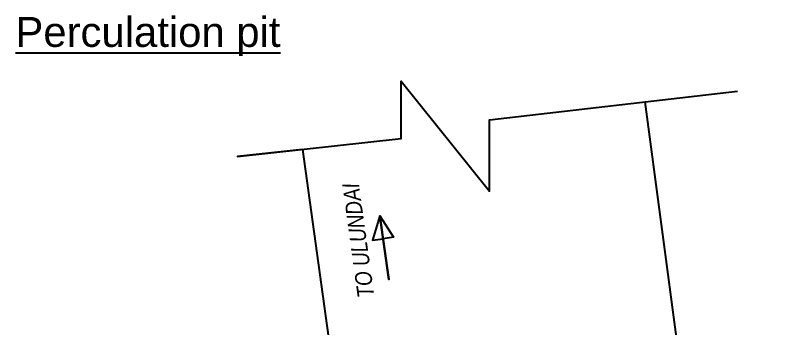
# Model space of a CAD drawing. Header units: metres. Extents: x 574 to 1032, y -195 to -67.
# Drawn here: x 820.61 to 846.35, y -152.79 to -142.37 of the extents above; entities that cross this region are included whole.
import ezdxf

# ---------------------------------------------------------------- set-up
doc = ezdxf.new("R2010")
doc.units = ezdxf.units.M
doc.header["$LTSCALE"] = 20
doc.header["$MEASUREMENT"] = 0
doc.styles.add('9 INCH', font='ARIALNI.TTF')
doc.styles.get("Standard").update_dxf_attribs({"font": 'arial.ttf'})

msp = doc.modelspace()

# ---------------------------------------------------------------- linework, layer by layer
at = {"color": 1, "ltscale": 100}
for p, q in [((846.35002, -180.7101), (841.59981, -145.25258)), ((830.17834, -146.8395), (834.96237, -181.23284))]:
    msp.add_line(p, q, dxfattribs=at)
for points in [[(830.17834, -146.8395), (828.01038, -147.07592), (833.47562, -146.47993), (833.47562, -144.56506), (836.41266, -148.23223), (836.41266, -145.85352), (844.68263, -144.89542)], [(832.75475, -149.05327), (833.06136, -151.18523), (832.75475, -149.05327), (832.51545, -149.87095), (832.86511, -149.82066)], [(832.75475, -149.05327), (833.06136, -151.18523), (832.75475, -149.05327), (833.21477, -149.77037), (832.86511, -149.82066)]]:
    msp.add_lwpolyline(points, dxfattribs=at)

# ---------------------------------------------------------------- texts
at = {"color": 7, "ltscale": 7}
msp.add_text('%%UPerculation pit', height=0.998099, dxfattribs=at).set_placement((820.61299, -143.41869))
at = {"color": 3, "lineweight": -3, "insert": (832.02899, -151.82401), "char_height": 0.554954, "width": 27.5680652, "attachment_point": 1, "rotation": 97.809405, "style": '9 INCH'}
msp.add_mtext('TO ULUNDAI', dxfattribs=at)

doc.saveas('drawing.dxf')
